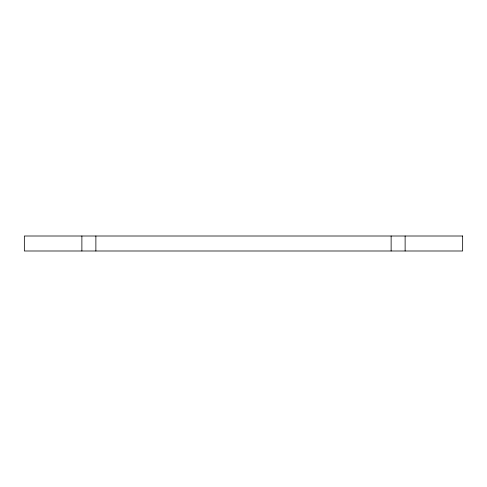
<?xml version="1.0" encoding="UTF-8"?>
<svg xmlns="http://www.w3.org/2000/svg" width="487" height="487" viewBox="0 0 487 487"><rect width="100%" height="100%" fill="white"/><g stroke="black" fill="none" stroke-linecap="round" stroke-linejoin="round"><path stroke-width="0.73" d="M405.123 236.006L405.123 250.994M391.128 236.006L391.128 250.994M95.878 236.006L95.878 250.994M81.883 236.006L81.883 250.994M462.65 236.006L24.35 236.006L24.35 250.994L462.65 250.994L462.65 236.006"/></g></svg>
